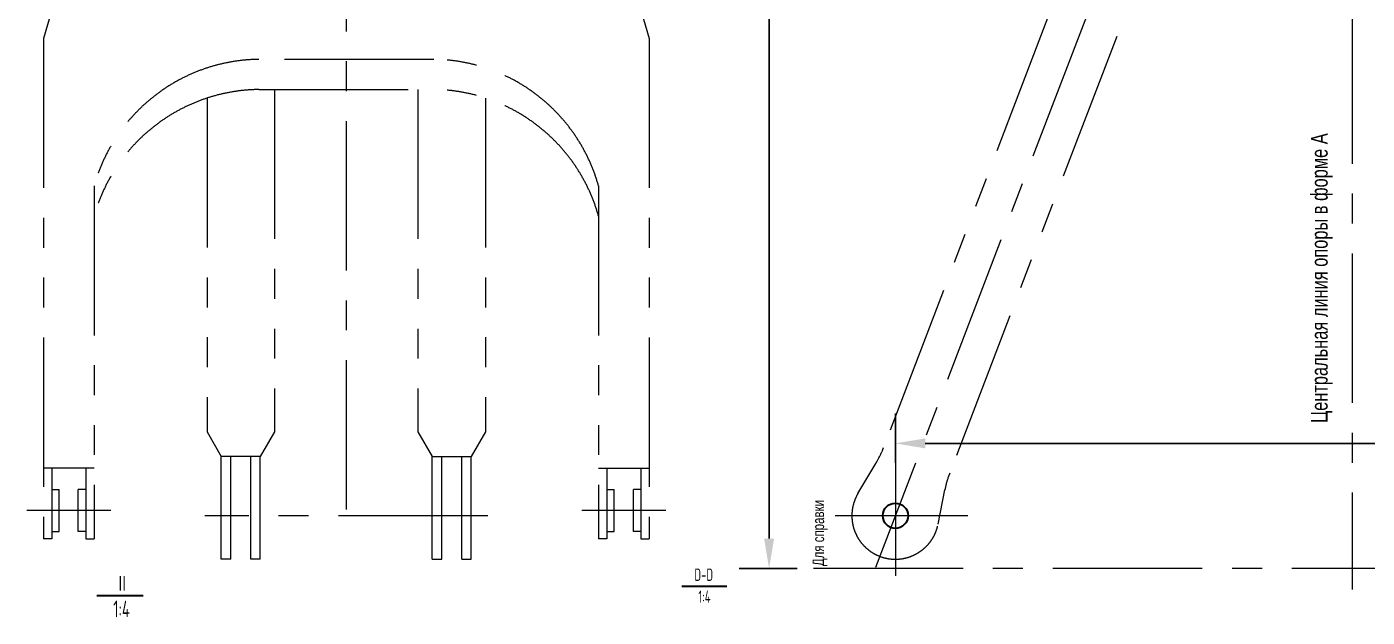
# Model space of a CAD drawing. Header units: millimetres. Extents: x 0 to 25200, y 0 to 17820.
# Drawn here: x 6054 to 14122, y 7772 to 11327 of the extents above; entities that cross this region are included whole.
import ezdxf
from ezdxf.enums import TextEntityAlignment as Align

# ---------------------------------------------------------------- set-up
doc = ezdxf.new("R2010")
doc.units = ezdxf.units.MM
doc.header["$LTSCALE"] = 600
doc.linetypes.add('G', pattern=[2, 1.25, -0.25, 0.25, -0.25])
doc.linetypes.add('K', pattern=[2.5, 1.25, -0.25, 0.25, -0.25, 0.25, -0.25])
doc.layers.get('0').update_dxf_attribs({"lineweight": 30})
doc.layers.get('DEFPOINTS').update_dxf_attribs({"lineweight": 30})
for name, color, linetype, lineweight in [('01', 7, 'Continuous', 30), ('05', 4, 'G', 13), ('07', 6, 'K', 13), ('08', 1, 'Continuous', 13), ('11', 3, 'Continuous', 13)]:
    doc.layers.add(name, color=color, linetype=linetype, lineweight=lineweight)
doc.styles.get("Standard").update_dxf_attribs({"font": 'isocp', "width": 0.707, "bigfont": 'intecad.shx'})
doc.dimstyles.new('INTE', dxfattribs={"dimscale": 60, "dimtxt": 3.5, "dimasz": 3, "dimexe": 3, "dimexo": 0, "dimgap": 1, "dimtad": 1, "dimdec": 1, "dimdsep": 46, "dimtxsty": 'Standard', "dimcen": 0, "dimclrd": 1, "dimclre": 1, "dimclrt": 3, "dimadec": 0, "dimazin": 0, "dimtfac": 1, "dimtdec": 1, "dimtmove": 0, "dimatfit": 0, "dimfxl": 0, "dimarcsym": 0})

# ---------------------------------------------------------------- blocks, each defined once
blk = doc.blocks.new('*D5')
at = {"layer": '08', "color": 1, "lineweight": -2, "ltscale": 1.2}
for p, q in [((11282.5, 8700.8), (11282.5, 8998.4)), ((18572.3, 8608.8), (18572.3, 8998.4)), ((11462.5, 8818.4), (18392.3, 8818.4))]:
    blk.add_line(p, q, dxfattribs=at)
at = {"layer": '08', "color": 1, "ltscale": 1.2}
for points in [[(11462.5, 8848.4), (11462.5, 8788.4), (11282.5, 8818.4)], [(18392.3, 8848.4), (18392.3, 8788.4), (18572.3, 8818.4)]]:
    blk.add_solid(points, dxfattribs=at)
at = {"layer": 'DEFPOINTS', "color": 0, "ltscale": 1.2}
for p in [(18572.3, 8818.4), (11282.5, 8700.8), (18572.3, 8608.8)]:
    blk.add_point(p, dxfattribs=at)
at = {"layer": '08', "color": 3, "ltscale": 1.2, "insert": (14927.4, 8983.4), "char_height": 210, "attachment_point": 5}
blk.add_mtext('7289.8', dxfattribs=at)
blk = doc.blocks.new('*D6')
at = {"layer": '08', "color": 1, "lineweight": -2, "ltscale": 1.2}
for p, q in [((13878.5, 15572.4), (10342.2, 15572.4)), ((10522.2, 8245.3), (10522.2, 15392.4)), ((10691.1, 8065.3), (10342.2, 8065.3))]:
    blk.add_line(p, q, dxfattribs=at)
at = {"layer": '08', "color": 1, "ltscale": 1.2}
for points in [[(10492.2, 15392.4), (10552.2, 15392.4), (10522.2, 15572.4)], [(10492.2, 8245.3), (10552.2, 8245.3), (10522.2, 8065.3)]]:
    blk.add_solid(points, dxfattribs=at)
at = {"layer": 'DEFPOINTS', "color": 0, "ltscale": 1.2}
for p in [(10522.2, 15572.4), (13878.5, 15572.4), (10691.1, 8065.3)]:
    blk.add_point(p, dxfattribs=at)
at = {"layer": '08', "color": 3, "ltscale": 1.2, "insert": (10357.2, 11818.9), "char_height": 210, "attachment_point": 5, "rotation": 90}
blk.add_mtext('7519', dxfattribs=at)

msp = doc.modelspace()

# ---------------------------------------------------------------- linework, layer by layer
at = {"ltscale": 1.2}
msp.add_line((9996.33, 7958.09), (10267.94, 7958.09), dxfattribs=at)
msp.add_circle((11282.5, 8382.84), 76, dxfattribs=at)
at = {"layer": '01', "ltscale": 1.2}
msp.add_line((6475.08, 7901.9), (6755.04, 7901.9), dxfattribs=at)
at = {"layer": '05', "ltscale": 1.2}
for p, q in [((14031.72, 15722.19), (14031.72, 7938.31)), ((13975.06, 15423.95), (11163.42, 8071.42)), ((7977.35, 15079.3), (7977.35, 8282.84)), ((11282.5, 8700.79), (11282.5, 8020.84)), ((6559.16, 8414.64), (6054.16, 8414.64)), ((9900.55, 8414.64), (9395.55, 8414.64)), ((8829.65, 8382.84), (7125.05, 8382.84)), ((11719.5, 8382.84), (10920.5, 8382.84)), ((18889.54, 8065.34), (10691.07, 8065.34))]:
    msp.add_line(p, q, dxfattribs=at)
at = {"layer": '07', "ltscale": 1.2}
for p, q in [((7266.47, 15077.51), (6154.16, 11256.4)), ((8688.24, 15077.51), (9800.55, 11256.4)), ((13500.91, 14783.17), (11209.78, 8791.8)), ((13900.68, 14630.29), (11609.54, 8638.92)), ((6154.16, 11256.4), (6154.16, 8244.64)), ((9800.55, 11256.4), (9800.55, 8244.64)), ((8504.37, 11130.61), (7450.34, 11130.61)), ((7138.85, 10897.22), (7138.85, 8888.84)), ((7450.34, 10949.06), (8504.37, 10949.06)), ((7545.85, 10949.06), (7545.85, 8888.84)), ((8408.85, 10949.06), (8408.85, 8888.84)), ((8815.85, 10897.22), (8815.85, 8888.84)), ((6459.16, 10368.81), (6459.16, 8244.64)), ((9495.55, 10368.81), (9495.55, 8244.64)), ((7138.85, 8888.84), (7225.05, 8738.84)), ((7545.85, 8888.84), (7459.65, 8738.84)), ((8408.85, 8888.84), (8495.05, 8738.84)), ((8815.85, 8888.84), (8729.65, 8738.84)), ((7459.65, 8738.84), (7225.05, 8738.84)), ((7225.05, 8120.84), (7225.05, 8738.84)), ((7282.05, 8120.84), (7282.05, 8738.84)), ((7402.65, 8120.84), (7402.65, 8738.84)), ((7459.65, 8120.84), (7459.65, 8738.84)), ((8495.05, 8738.84), (8729.65, 8738.84)), ((8495.05, 8120.84), (8495.05, 8738.84)), ((8552.05, 8120.84), (8552.05, 8738.84)), ((8672.65, 8120.84), (8672.65, 8738.84)), ((8729.65, 8120.84), (8729.65, 8738.84)), ((11209.78, 8791.8), (11200.5, 8767.53)), ((6459.16, 8668.64), (6154.16, 8668.64)), ((6204.16, 8668.64), (6204.16, 8244.64)), ((6409.16, 8668.64), (6409.16, 8244.64)), ((9495.55, 8668.64), (9800.55, 8668.64)), ((9545.55, 8668.64), (9545.55, 8244.64)), ((9750.55, 8668.64), (9750.55, 8244.64)), ((11057.27, 8516.68), (11164.93, 8697.86)), ((11609.54, 8638.92), (11600.26, 8614.66)), ((6204.16, 8541.64), (6249.16, 8541.64)), ((6249.16, 8287.64), (6249.16, 8541.64)), ((6364.16, 8287.64), (6364.16, 8541.64)), ((6409.16, 8541.64), (6364.16, 8541.64)), ((9545.55, 8541.64), (9590.55, 8541.64)), ((9590.55, 8287.64), (9590.55, 8541.64)), ((9705.55, 8287.64), (9705.55, 8541.64)), ((9750.55, 8541.64), (9705.55, 8541.64)), ((11539.57, 8332.25), (11580.27, 8539.03)), ((6204.16, 8244.64), (6154.16, 8244.64)), ((6204.16, 8287.64), (6249.16, 8287.64)), ((6409.16, 8287.64), (6364.16, 8287.64)), ((6409.16, 8244.64), (6459.16, 8244.64)), ((9545.55, 8244.64), (9495.55, 8244.64)), ((9545.55, 8287.64), (9590.55, 8287.64)), ((9750.55, 8287.64), (9705.55, 8287.64)), ((9750.55, 8244.64), (9800.55, 8244.64)), ((7282.05, 8120.84), (7225.05, 8120.84)), ((7459.65, 8120.84), (7402.65, 8120.84)), ((8495.05, 8120.84), (8552.05, 8120.84)), ((8672.65, 8120.84), (8729.65, 8120.84))]:
    msp.add_line(p, q, dxfattribs=at)
for centre, radius, start, end in [((7463.92, 10087.22), 1043.48, 90.746154, 164.343898), ((8490.78, 10087.22), 1043.48, 15.656102, 89.253846), ((7463.92, 9905.67), 1043.48, 90.745995, 164.344056), ((8490.79, 9905.67), 1043.48, 15.655944, 89.254005), ((10640.53, 9009.48), 610, 329.279737, 336.631828), ((12178.79, 8421.24), 610, 161.513921, 168.866012), ((11282.5, 8382.84), 262, 149.279737, 348.866012)]:
    msp.add_arc(centre, radius, start, end, dxfattribs=at)

# ---------------------------------------------------------------- texts
at = {"attachment_point": 1, "rotation": 90}
for s, insert, char_height in [('{\\fArial|b0|i0|c204|p34;\\C3;Центральная линия опоры в форме А}', (13784.34, 8941.15), 100), ('{\\fArial|b0|i0|c204|p34;\\C3;Для справки}', (10783.56, 8079.08), 70)]:
    msp.add_mtext(s, dxfattribs=dict(at, insert=insert, char_height=char_height))
at = {"layer": '11', "ltscale": 1.2, "width": 0.707}
for s, p in [('D-D', (10072.72, 7968.63)), ('1:4', (10096.57, 7837.07))]:
    msp.add_text(s, height=73.5, dxfattribs=at).set_placement(p, align=Align.BOTTOM_LEFT)
at = {"layer": '11', "ltscale": 1.2, "char_height": 100, "attachment_point": 7}
for s, insert in [('Ⅱ', (6589.96, 7922.62)), ('1:4', (6574.62, 7771.6))]:
    msp.add_mtext(s, dxfattribs=dict(at, insert=insert))

# ---------------------------------------------------------------- dimensions: what is measured, and where the dimension line sits
at = {"layer": '08', "ltscale": 1.2}
dim = msp.add_linear_dim(base=(10522.15, 15572.43), p1=(10691.07, 8065.34), p2=(13878.47, 15572.43), angle=90, text='7519', dimstyle='INTE', dxfattribs=at)
dim.commit()
dim.dimension.update_dxf_attribs({"geometry": '*D6', "text_midpoint": (10522.15, 11818.89), "dimtype": 160})
dim = msp.add_linear_dim(base=(18572.3, 8818.36), p1=(11282.5, 8700.79), p2=(18572.3, 8608.84), dimstyle='INTE', dxfattribs=at)
dim.commit()
dim.dimension.update_dxf_attribs({"geometry": '*D5', "text_midpoint": (14927.4, 8818.36), "dimtype": 160})

doc.saveas('drawing.dxf')
